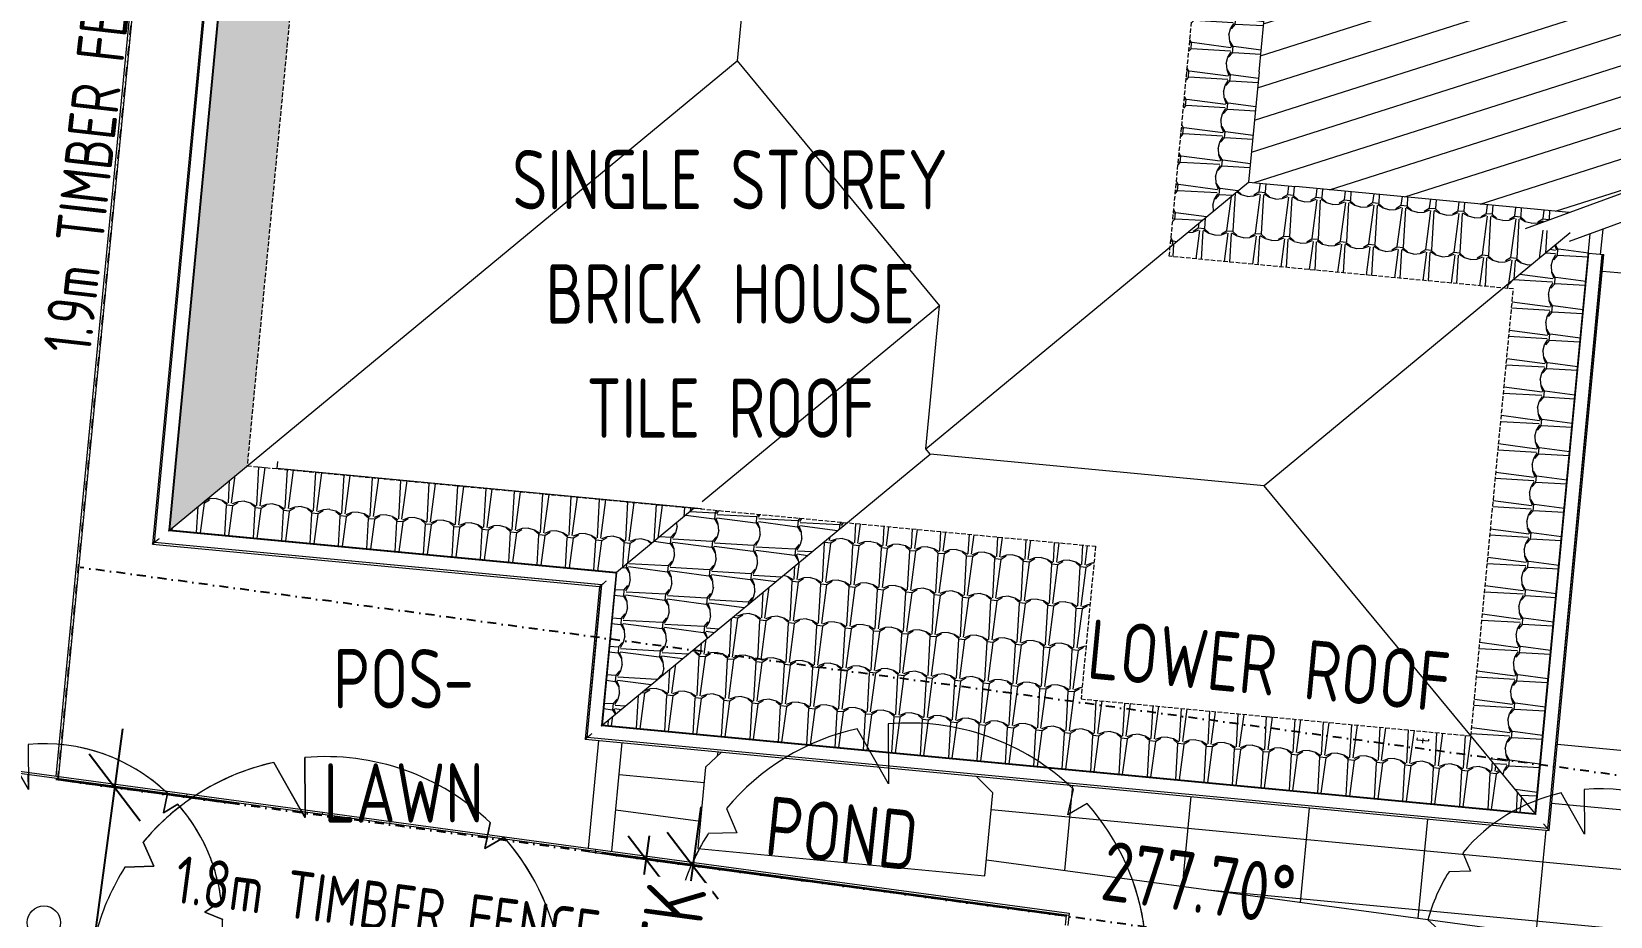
# Model space of a CAD drawing. Header units: millimetres. Extents: x -39027 to 364494, y -35256 to 94895.
# Drawn here: x -14837 to -1548, y -9012 to -1562 of the extents above; entities that cross this region are included whole.
import ezdxf

# ---------------------------------------------------------------- set-up
doc = ezdxf.new("R2010")
doc.units = ezdxf.units.MM
doc.header["$LTSCALE"] = 25
doc.header["$PDMODE"] = 3
doc.linetypes.add('BG_Dash 1_5mm', pattern=[2.1, 1.5, -0.6])
doc.linetypes.add('BG_Dash Dot 3mm', pattern=[7, 3, -2, 0, -2])
for name, color, linetype, lineweight in [('A-ANNO-DIMS', 211, 'Continuous', 5), ('A-DETL-HDLN', 90, 'BG_Dash 1_5mm', 9), ('A-FLOR', 1, 'Continuous', 5), ('A-FLOR-PATT', 8, 'Continuous', 5), ('A-ROOF', 132, 'Continuous', 5), ('A-ROOF-OTLN', 132, 'Continuous', 5), ('A-ROOF-PATT', 251, 'Continuous', 5), ('A-WALL', 2, 'Continuous', 5), ('C-PROP-LINE', 91, 'BG_Dash Dot 3mm', 25), ('C-PROP-LINE-IDEN', 91, 'Continuous', 5), ('C-TOPO', 251, 'Continuous', 9), ('G-ANNO-TEXT', 231, 'Continuous', 5), ('L-PLNT', 71, 'Continuous', 5), ('P-SANR-FIXT', 6, 'Continuous', 5)]:
    doc.layers.add(name, color=color, linetype=linetype, lineweight=lineweight)
doc.styles.add('ISOCPEUR', font='isocpeur.ttf', dxfattribs={"width": 0.75, "height": 500})
doc.styles.add('ISOCPEUR_3', font='isocpeur.ttf', dxfattribs={"width": 0.75, "height": 400})
doc.dimstyles.new('BG_STANDARD_100_Rounding_Op', dxfattribs={"dimscale": 304.8, "dimtxt": 500, "dimasz": 1.148294, "dimexe": 0.984252, "dimexo": 0.0625, "dimgap": 0.131234, "dimtad": 1, "dimdec": 0, "dimrnd": 100, "dimzin": 0, "dimdsep": 46, "dimtxsty": 'ISOCPEUR', "dimblk1": 'OBLIQUE', "dimblk2": 'OBLIQUE', "dimsah": 1, "dimcen": 0.09, "dimdle": 0.656168, "dimazin": 0, "dimtfac": 1, "dimtdec": 4, "dimtix": 1, "dimtmove": 0, "dimatfit": 3, "dimfxl": 3.28084, "dimfxlon": 1, "dimtvp": 1, "dimtfill": 1, "dimtolj": 1, "dimtzin": 0, "dimarcsym": 2})
doc.dimstyles.new('BG_STANDARD_5_Rounding_Trans', dxfattribs={"dimscale": 304.8, "dimtxt": 500, "dimasz": 1.64042, "dimexe": 1.64042, "dimexo": 0.0625, "dimgap": 0.131234, "dimtad": 1, "dimdec": 0, "dimrnd": 5, "dimzin": 0, "dimdsep": 46, "dimtxsty": 'ISOCPEUR', "dimblk1": 'OBLIQUE', "dimblk2": 'OBLIQUE', "dimsah": 1, "dimcen": 0.09, "dimdle": 1.64042, "dimazin": 0, "dimtfac": 1, "dimtdec": 4, "dimtix": 1, "dimtmove": 0, "dimatfit": 3, "dimfxl": 3.28084, "dimfxlon": 1, "dimtvp": 1, "dimtolj": 1, "dimtzin": 0, "dimarcsym": 2})

# ---------------------------------------------------------------- blocks, each defined once
blk = doc.blocks.new('PLUMB_DP_Square - 100x75-1517378-PROPOSED SITE PLAN')
at = {"layer": 'P-SANR-FIXT'}
for p, q in [((-50, 865), (-50, 850)), ((-50, 850), (50, 850)), ((0, 865), (0, 825)), ((50, 850), (50, 865))]:
    blk.add_line(p, q, dxfattribs=at)
blk = doc.blocks.new('PLANTING_Coloured tree scaleable - 5 Meters-2580587-PROPOSED SITE PLAN')
at = {"layer": 'L-PLNT', "lineweight": 9}
for p, q in [((-313, 1464), (-619, 1902)), ((-360, 1531), (-619, 1902)), ((-619, 1902), (-360, 1531)), ((-363, 1967), (-313, 1464)), ((-363, 1967), (-320, 1529)), ((-320, 1529), (-363, 1967)), ((-313, 1464), (-345, 1510)), ((-345, 1510), (-313, 1464)), ((-318, 1509), (-313, 1464)), ((-313, 1464), (-318, 1509)), ((1216, 1348), (1243, 1566)), ((1231, 1467), (1243, 1566)), ((1243, 1566), (1231, 1467)), ((1369, 1458), (1216, 1348)), ((1216, 1348), (1229, 1448)), ((1229, 1448), (1216, 1348)), ((1349, 1443), (1216, 1348)), ((1216, 1348), (1349, 1443)), ((-1651, 1129), (-1543, 935)), ((-1651, 1129), (-1543, 935)), ((-1543, 935), (-1651, 1129)), ((-1543, 935), (-1784, 904)), ((-1543, 935), (-1784, 904)), ((-1784, 904), (-1543, 935)), ((1781, 283), (1954, 427)), ((1781, 283), (1954, 427)), ((1954, 427), (1781, 283)), ((-1970, 347), (-1732, 171)), ((-1970, 347), (-1732, 171)), ((-1732, 171), (-1970, 347)), ((1990, 218), (1781, 283)), ((1990, 218), (1781, 283)), ((1781, 283), (1990, 218)), ((-1732, 171), (-1998, 86)), ((-1732, 171), (-1998, 86)), ((-1786, 154), (-1732, 171)), ((640, -1430), (1029, -1702)), ((757, -1787), (640, -1430)), ((-867, -1788), (-640, -1495)), ((-640, -1495), (-618, -1888))]:
    blk.add_line(p, q, dxfattribs=at)
blk.add_circle((0, -4), 186, dxfattribs=at)
for centre, radius, start, end in [((0, 0), 2000, 51.5512, 100.4622), ((0, 0), 2000, 51.5512, 100.4622), ((0, 0), 2000, 51.5512, 100.4622), ((0, 0), 2000, 108.0083, 145.6274), ((0, 0), 2000, 108.0083, 128.4497), ((0, 0), 2000, 108.0083, 128.4497), ((0, 0), 2000, 129.3224, 145.6274), ((0, 0), 2000, 129.3224, 145.6274), ((0, 0), 2000, 12.3276, 46.7819), ((0, 0), 2000, 12.3276, 46.1284), ((0, 0), 2000, 12.3276, 46.1284), ((0, 0), 2000, 153.1369, 170.0213), ((0, 0), 2000, 153.1369, 170.0213), ((0, 0), 2000, 153.1369, 170.0213), ((0, 14), 2000, 300.9465, 5.8599), ((0, 14), 2000, 351.8658, 5.8599), ((0, 14), 2000, 354.685, 5.8599), ((0, 14), 2000, 177.9304, 244.2846), ((0, 14), 2000, 177.9304, 178.2898), ((-94, 378), 2326, 256.9579, 291.4464)]:
    blk.add_arc(centre, radius, start, end, dxfattribs=at)
blk = doc.blocks.new('PLANTING_Coloured tree scaleable - 3_8 Meters-V189-PROPOSED SITE PLAN')
at = {"layer": 'L-PLNT', "lineweight": 9}
for p, q in [((-273, 1478), (-236, 1101)), ((-236, 1101), (-465, 1430)), ((-236, 1101), (-322, 1224)), ((-313, 1212), (-236, 1101)), ((-248, 1223), (-236, 1101)), ((-236, 1101), (-248, 1223)), ((914, 1013), (935, 1177)), ((914, 1013), (934, 1176)), ((934, 1176), (914, 1013)), ((1029, 1096), (914, 1013)), ((1029, 1096), (914, 1013)), ((914, 1013), (1029, 1096)), ((-1241, 849), (-1160, 703)), ((-1160, 703), (-1341, 679)), ((1339, 212), (1468, 321)), ((1339, 212), (1468, 321)), ((1468, 321), (1339, 212)), ((-1481, 260), (-1302, 128)), ((1496, 164), (1339, 212)), ((1496, 164), (1339, 212)), ((1339, 212), (1496, 164)), ((-1302, 128), (-1502, 65)), ((-652, -1344), (-481, -1124)), ((-481, -1124), (-465, -1419)), ((481, -1075), (773, -1279)), ((569, -1343), (481, -1075))]:
    blk.add_line(p, q, dxfattribs=at)
blk.add_circle((0, -3), 140, dxfattribs=at)
for centre, radius, start, end in [((0, 0), 1503, 51.5512, 100.4622), ((0, 0), 1503, 52.8549, 89.7289), ((0, 0), 1503, 52.8549, 89.7289), ((0, 0), 1503, 108.0083, 145.6274), ((0, 0), 1503, 12.3276, 46.7819), ((0, 0), 1503, 45.7889, 46.7819), ((0, 0), 1503, 45.7889, 46.7819), ((0, 0), 1503, 29.5642, 45.7889), ((0, 0), 1503, 29.5642, 45.7889), ((0, 0), 1503, 153.1369, 170.0213), ((0, 0), 1503, 12.3276, 29.5548), ((0, 0), 1503, 25.248, 29.5548), ((0, 0), 1503, 20.9412, 25.248), ((0, 0), 1503, 12.3276, 20.9412), ((0, 10), 1503, 300.9465, 5.8599), ((0, 10), 1503, 351.8663, 5.8599), ((0, 10), 1503, 354.6855, 5.8599), ((0, 10), 1503, 177.9304, 244.2846), ((-70, 284), 1748, 256.9579, 291.4464)]:
    blk.add_arc(centre, radius, start, end, dxfattribs=at)
blk = doc.blocks.new('PLANTING_Coloured tree scaleable - 5 Meters-V190-PROPOSED SITE PLAN')
at = {"layer": 'L-PLNT', "lineweight": 9}
for p, q in [((-313, 1464), (-619, 1902)), ((-363, 1967), (-313, 1464)), ((1216, 1348), (1243, 1566)), ((1369, 1458), (1216, 1348)), ((-1651, 1129), (-1543, 935)), ((-1543, 935), (-1784, 904)), ((1781, 283), (1954, 427)), ((1939, 414), (1954, 427)), ((1954, 427), (1939, 414)), ((-1970, 347), (-1732, 171)), ((-1970, 347), (-1732, 171)), ((-1732, 171), (-1970, 347)), ((1781, 283), (1916, 395)), ((1990, 218), (1781, 283)), ((1990, 218), (1781, 283)), ((1916, 395), (1818, 314)), ((-1732, 171), (-1998, 86)), ((-1732, 171), (-1998, 86)), ((-1998, 86), (-1732, 171)), ((640, -1430), (1029, -1702)), ((757, -1787), (640, -1430)), ((-867, -1788), (-640, -1495)), ((-640, -1495), (-618, -1888))]:
    blk.add_line(p, q, dxfattribs=at)
blk.add_circle((0, -4), 186, dxfattribs=at)
for centre, radius, start, end in [((0, 0), 2000, 51.5512, 100.4622), ((0, 0), 2000, 108.0083, 145.6274), ((0, 0), 2000, 12.3276, 46.7819), ((0, 0), 2000, 153.1369, 170.0213), ((0, 0), 2000, 12.3276, 25.3365), ((0, 0), 2000, 12.3276, 25.3365), ((0, 0), 2000, 157.358, 160.9467), ((0, 0), 2000, 157.358, 160.9467), ((0, 0), 2000, 161.5791, 170.0213), ((0, 0), 2000, 161.5791, 170.0213), ((0, 14), 2000, 300.9465, 5.8599), ((0, 14), 2000, 5.1371, 5.8599), ((0, 14), 2000, 177.9304, 236.7144), ((0, 14), 2000, 177.9304, 193.7356), ((0, 14), 2000, 177.9304, 189.7147), ((0, 14), 2000, 236.7144, 244.2846), ((-94, 378), 2326, 268.6408, 291.4464), ((-94, 378), 2326, 256.9579, 257.1256), ((-94, 378), 2326, 257.4217, 268.6408)]:
    blk.add_arc(centre, radius, start, end, dxfattribs=at)
blk = doc.blocks.new('PLANTING_Coloured tree scaleable - 3_8 Meters-V196-PROPOSED SITE PLAN')
at = {"layer": 'L-PLNT', "lineweight": 9}
for p, q in [((-273, 1478), (-236, 1101)), ((-236, 1101), (-465, 1430)), ((914, 1013), (935, 1177)), ((1029, 1096), (914, 1013)), ((-1241, 849), (-1160, 703)), ((-1160, 703), (-1341, 679)), ((1339, 212), (1468, 321)), ((-1481, 260), (-1302, 128)), ((-1481, 260), (-1302, 128)), ((-1302, 128), (-1481, 260)), ((1496, 164), (1339, 212)), ((-1302, 128), (-1502, 65)), ((-1302, 128), (-1502, 65)), ((-1502, 65), (-1302, 128)), ((-652, -1344), (-481, -1124)), ((-481, -1124), (-465, -1419)), ((481, -1075), (773, -1279)), ((569, -1343), (481, -1075))]:
    blk.add_line(p, q, dxfattribs=at)
blk.add_circle((0, -3), 140, dxfattribs=at)
for centre, radius, start, end in [((0, 0), 1503, 51.5512, 100.4622), ((0, 0), 1503, 108.0083, 145.6274), ((0, 0), 1503, 12.3276, 46.7819), ((0, 0), 1503, 153.1369, 170.0213), ((0, 10), 1503, 300.9465, 5.8599), ((0, 10), 1503, 177.9304, 244.2846), ((0, 10), 1503, 177.9304, 187.0459), ((0, 10), 1503, 177.9304, 187.0459), ((0, 10), 1503, 187.8234, 202.7767), ((0, 10), 1503, 187.8234, 198.4407), ((-70, 284), 1748, 256.9579, 291.4464)]:
    blk.add_arc(centre, radius, start, end, dxfattribs=at)
blk = doc.blocks.new('Family - ___-1009153-PROPOSED SITE PLAN')
at = {"layer": 'C-PROP-LINE'}
for p, q in [((-16312, -3053), (-7783, 16835)), ((-682, -10468), (-16312, -3053))]:
    blk.add_line(p, q, dxfattribs=at)
blk = doc.blocks.new('Family - ___-2269460-PROPOSED SITE PLAN')
at = {"layer": 'C-PROP-LINE'}
blk.add_line((100, -8848), (-15592, -1404), dxfattribs=at)
blk = doc.blocks.new('_Oblique')
at = {"color": 0, "linetype": 'ByBlock', "lineweight": -2}
blk.add_line((-0.5, -0.5), (0.5, 0.5), dxfattribs=at)
blk = doc.blocks.new('DIMBLOCK2-PROPOSED SITE PLAN')
at = {"layer": 'A-ANNO-DIMS', "color": 0, "lineweight": -2, "transparency": 16777216}
for p, q in [((-9205, -8090), (-9668, -11515)), ((-8300, -8717), (-9767, -8518)), ((-8629, -11151), (-10097, -10952))]:
    blk.add_line(p, q, dxfattribs=at)
at = {"layer": 'Defpoints', "color": 0, "transparency": 16777216}
for p in [(-8281, -8719), (-9601, -11019), (-8610, -11153)]:
    blk.add_point(p, dxfattribs=at)
at = {"layer": 'A-ANNO-DIMS', "color": 0, "lineweight": -2, "transparency": 16777216, "xscale": 500.0000000000001, "yscale": 500.0000000000001, "zscale": 500.0000000000001}
for p, rotation in [((-9272, -8585), 82.29999999999905), ((-9601, -11019), 262.299999999999)]:
    blk.add_blockref('_Oblique', p, dxfattribs=dict(at, rotation=rotation))
at = {"layer": 'A-ANNO-DIMS', "color": 0, "transparency": 16777216, "insert": (-9724, -9763), "char_height": 500, "attachment_point": 5, "rotation": 82.3, "style": 'ISOCPEUR'}
blk.add_mtext('\\A1;2455', dxfattribs=at)
blk = doc.blocks.new('DIMBLOCK3-PROPOSED SITE PLAN')
at = {"layer": 'A-ANNO-DIMS', "color": 0, "lineweight": -2, "transparency": 16777216}
for p, q in [((-14071, -7432), (-14851, -13204)), ((-13166, -8059), (-14633, -7860)), ((-13812, -12840), (-15280, -12642))]:
    blk.add_line(p, q, dxfattribs=at)
at = {"layer": 'Defpoints', "color": 0, "transparency": 16777216}
for p in [(-13147, -8061), (-14784, -12709), (-13793, -12843)]:
    blk.add_point(p, dxfattribs=at)
at = {"layer": 'A-ANNO-DIMS', "color": 0, "lineweight": -2, "transparency": 16777216, "xscale": 500.0000000000001, "yscale": 500.0000000000001, "zscale": 500.0000000000001}
for p, rotation in [((-14138, -7927), 82.29999999999912), ((-14784, -12709), 262.2999999999991)]:
    blk.add_blockref('_Oblique', p, dxfattribs=dict(at, rotation=rotation))
at = {"layer": 'A-ANNO-DIMS', "color": 0, "transparency": 16777216, "insert": (-14748, -10279), "char_height": 500, "attachment_point": 5, "rotation": 82.3, "style": 'ISOCPEUR'}
blk.add_mtext('\\A1;4825', dxfattribs=at)
blk = doc.blocks.new('DIMBLOCK5-PROPOSED SITE PLAN')
at = {"layer": 'A-ANNO-DIMS', "color": 0, "lineweight": -2, "transparency": 16777216}
for p, q in [((-9638, -8334), (-10021, -11165)), ((-8693, -8664), (-9962, -8492)), ((-9022, -11098), (-10291, -10926))]:
    blk.add_line(p, q, dxfattribs=at)
at = {"layer": 'Defpoints', "color": 0, "transparency": 16777216}
for p in [(-8674, -8666), (-9003, -11100)]:
    blk.add_point(p, dxfattribs=at)
at = {"layer": 'A-ANNO-DIMS', "color": 0, "lineweight": -2, "transparency": 16777216, "xscale": 350, "yscale": 350, "zscale": 350}
for p, rotation in [((-9665, -8532), 82.29999999999912), ((-9994, -10966), 262.2999999999991)]:
    blk.add_blockref('_Oblique', p, dxfattribs=dict(at, rotation=rotation))
at = {"layer": 'A-ANNO-DIMS', "color": 0, "transparency": 16777216, "insert": (-10117, -9710), "char_height": 500, "attachment_point": 5, "rotation": 82.3, "style": 'ISOCPEUR', "bg_fill": 3, "box_fill_scale": 1.1, "bg_fill_color": 256, "bg_fill_true_color": 13158600, "bg_fill_transparency": 0}
blk.add_mtext('\\A1;2500', dxfattribs=at)
at = {"layer": 'A-ANNO-DIMS', "color": 0, "transparency": 16777216, "insert": (-9542, -9788), "char_height": 500, "attachment_point": 5, "rotation": 82.3, "style": 'ISOCPEUR', "bg_fill": 3, "box_fill_scale": 1.1, "bg_fill_color": 256, "bg_fill_true_color": 13158600, "bg_fill_transparency": 0}
blk.add_mtext('\\A1;SETBACK', dxfattribs=at)
at = {"layer": 'Defpoints', "color": 0, "transparency": 16777216}
blk.add_point((-9994, -10966), dxfattribs=at)

msp = doc.modelspace()

# ---------------------------------------------------------------- hatches: boundary and pattern name
at = {"layer": 'A-FLOR-PATT', "lineweight": 9}
h = msp.add_hatch(dxfattribs=at)
h.set_pattern_fill('FP_21', color=256, style=0, pattern_type=2)
h.set_pattern_definition([(354.579, (-3871.3, -5876.1), (47.237, 497.764), []), (84.579, (-3871.3, -5876.1), (-995.53, 94.47), [])])
h.paths.add_polyline_path([(-1133.3, -9302.3), (-420, -7748.9), (-355.1, -7707.6), (-1963.3, -7232.8), (-2065.4, -8288.8), (-6886.4, -7831.2), (-6746.9, -7970.9), (-6800.5, -8536), (-1474.4, -9256.1)], flags=0)
h.paths.add_polyline_path([(-9208.2, -8210.5), (-9164.9, -7754.2), (-9029.8, -7627.8), (-9866.1, -7548.4), (-9919.6, -8114.3), (-9230, -8207.6)], flags=0)
h.paths.add_polyline_path([(-2180.8, -8147), (-2181.7, -8145.9), (-2181.7, -8146.9)], flags=0)
h.paths.add_polyline_path([(-8902.7, -7509), (-8901.8, -7508.1), (-8905.3, -7508.8)], flags=0)
h.paths.add_polyline_path([(-1769.7, -3804.8), (-1768.7, -3804.3), (-1730.7, -3428), (-1603.5, -3441.8), (-1630.2, -3736.4), (-1246, -3548.3), (-1509.8, -3188.4), (-1718.5, -3264.9), (-1749.7, -3593.5)], flags=0)
at = {"layer": 'A-ROOF-PATT', "lineweight": 9}
h = msp.add_hatch(dxfattribs=at)
h.set_pattern_fill('FP_26', color=256, style=0, pattern_type=2)
h.set_pattern_definition([(264.579, (-25812.6, -1374.4), (349.504, -33.167), [51.72, -188.28]), (352.404, (-25775.362, -1176.729), (349.503728, -33.166963), [328.687, -5995.205]), (356.754, (-25795.425, -1388.134), (349.503706, -33.167191), [328.687, -5995.204]), (300.761, (-25817.5, -1425.9), (326.8306, -272.0931), [50.24, -544.448]), (48.397, (-25812.62, -1374.41), (372.1776, 205.7589), [50.24, -544.448]), (93.81, (-25759.545, -1284.885), (22.67696, 238.92589), [53.518, -2134.827]), (255.347, (-25759.545, -1284.885), (-22.67428, -238.92615), [53.518, -2134.827]), (110.573, (-25763.1, -1231.48), (22.6733, 238.92586), [52.773, -748.259]), (238.585, (-25773.08, -1336.66), (-22.6737, -238.9258), [52.773, -748.259])])
h.paths.add_polyline_path([(-13676.5, -5758.4), (-13022.5, -5217.8), (-11727.3, 8429.6), (-12267.9, 9083.6), (-13663.1, -5617.1)], flags=0)
h = msp.add_hatch(dxfattribs=at)
h.set_pattern_fill('FP_20', color=256, style=0, pattern_type=2)
h.set_pattern_definition([(197.679, (-3812.27, -2861.4), (75.921, -238.193), [])])
h.paths.add_polyline_path([(-1895.2, -3084.7), (-18.7, -2397), (-1706.4, 2897.9), (-4123.2, 2127.5), (-4593.5, -2828.6), (-2169.8, -3058.6)], flags=0)
h = msp.add_hatch(dxfattribs=at)
h.set_pattern_fill('FP_24', color=256, style=0, pattern_type=2)
h.set_pattern_definition([(84.579, (15079.5, -4825.03), (-349.504, 33.167), [51.72, -188.28]), (172.404, (15042.25, -5022.708), (-349.5037275, 33.166963), [328.687, -5995.205]), (176.754, (15062.313, -4811.303), (-349.503706, 33.167191), [328.687, -5995.204]), (120.761, (15084.4, -4773.54), (-326.8306, 272.0931), [50.24, -544.448]), (228.397, (15079.5, -4825.03), (-372.1776, -205.7589), [50.24, -544.448]), (273.81, (15026.433, -4914.553), (-22.67696, -238.92589), [53.518, -2134.827]), (75.347, (15026.433, -4914.553), (22.67428, 238.92615), [53.518, -2134.827]), (290.573, (15029.99, -4967.95), (-22.6733, -238.92586), [52.773, -748.259]), (58.585, (15039.97, -4862.78), (22.6737, 238.9258), [52.773, -748.259])])
h.paths.add_polyline_path([(-5253.6, -3374.2), (-4593.5, -2828.6), (-4123.2, 2127.5), (-4298.2, 2071.7), (-4274.6, 2320.7), (-4099.5, 2376.5), (-4071.4, 2672.9), (-4731.4, 2127.3), (-5225.8, -3081.5)], flags=0)
h.paths.add_polyline_path([(-5089.3, 791), (-4982.1, 1920), (-6218.3, 898.1), (-5261.1, 807.3)], flags=0)
h = msp.add_hatch(dxfattribs=at)
h.set_pattern_fill('FP_29', color=256, style=0, pattern_type=2)
h.set_pattern_definition([(174.579, (-3075.6, 16698.4), (-33.167, -349.504), [51.72, -188.28]), (262.404, (-2877.935, 16661.128), (-33.166963, -349.5037275), [328.687, -5995.205]), (266.754, (-3089.341, 16681.191), (-33.167191, -349.503706), [328.687, -5995.204]), (210.761, (-3127.1, 16703.27), (-272.0931, -326.8306), [50.24, -544.448]), (318.397, (-3075.61, 16698.38), (205.7589, -372.1776), [50.24, -544.448]), (3.81, (-2986.09, 16645.31), (238.92589, -22.67696), [53.518, -2134.827]), (165.347, (-2986.09, 16645.31), (-238.92615, 22.67428), [53.518, -2134.827]), (20.573, (-2932.69, 16648.87), (238.92586, -22.6733), [52.773, -748.259]), (148.585, (-3037.87, 16658.85), (-238.9258, 22.6737), [52.773, -748.259])])
h.paths.add_polyline_path([(-2450.5, -3720.7), (-1887.3, -3255.2), (-2263.2, -3219.5), (-1895.2, -3084.7), (-4593.5, -2828.6), (-5253.6, -3374.2), (-5261.1, -3454), (-2722.4, -3694.9)], flags=0)
h = msp.add_hatch(dxfattribs=at)
h.set_pattern_fill('FP_28', color=256, style=0, pattern_type=2)
h.set_pattern_definition([(84.579, (15502.8, -4865.2), (-349.504, 33.167), [51.72, -188.28]), (172.404, (15465.537, -5062.88), (-349.503728, 33.166963), [328.687, -5995.205]), (176.754, (15485.6, -4851.475), (-349.503706, 33.167191), [328.687, -5995.204]), (120.761, (15507.68, -4813.71), (-326.8306, 272.0931), [50.24, -544.448]), (228.397, (15502.8, -4865.2), (-372.1776, -205.7589), [50.24, -544.448]), (273.81, (15449.72, -4954.725), (-22.67696, -238.92589), [53.518, -2134.827]), (75.347, (15449.72, -4954.725), (22.67428, 238.92615), [53.518, -2134.827]), (290.573, (15453.28, -5008.12), (-22.6733, -238.92586), [52.773, -748.259]), (58.585, (15463.26, -4902.95), (22.6737, 238.9258), [52.773, -748.259])])
h.paths.add_polyline_path([(-2181.7, -8145.9), (-1718.5, -3264.9), (-1894.4, -3329.3), (-1887.3, -3255.2), (-2450.5, -3720.7), (-2365.2, -3728.8), (-2722.4, -7491.9), (-2360.5, -7929.7)], flags=0)
h = msp.add_hatch(dxfattribs=at)
h.set_pattern_fill('FP_27', color=256, style=0, pattern_type=2)
h.set_pattern_definition([(354.579, (-6457.2, -23466.14), (33.167, 349.504), [51.72, -188.28]), (82.404, (-6654.863, -23428.886), (33.166963, 349.5037275), [328.687, -5995.205]), (86.754, (-6443.458, -23448.949), (33.167191, 349.503706), [328.687, -5995.204]), (30.761, (-6405.7, -23471.03), (272.0931, 326.8306), [50.24, -544.448]), (138.397, (-6457.18, -23466.14), (-205.7589, 372.1776), [50.24, -544.448]), (183.81, (-6546.708, -23413.07), (-238.92589, 22.67696), [53.518, -2134.827]), (345.347, (-6546.708, -23413.07), (238.92615, -22.67428), [53.518, -2134.827]), (200.573, (-6600.11, -23416.62), (-238.92586, 22.6733), [52.773, -748.259]), (328.585, (-6494.93, -23426.61), (238.9258, -22.6737), [52.773, -748.259])])
h.paths.add_polyline_path([(-9913, -6115.6), (-9259, -5575), (-13022.5, -5217.8), (-13676.5, -5758.4), (-10034.9, -6104)], flags=0)
h = msp.add_hatch(dxfattribs=at)
h.set_pattern_fill('FP_22', color=256, style=0, pattern_type=2)
h.set_pattern_definition([(264.579, (-25261.46, -1426.7), (349.504, -33.167), [51.72, -188.28]), (352.404, (-25224.207, -1229.036), (349.503728, -33.166963), [328.687, -5995.205]), (356.754, (-25244.271, -1440.441), (349.503706, -33.167191), [328.687, -5995.204]), (300.761, (-25266.35, -1478.2), (326.8306, -272.0931), [50.24, -544.448]), (48.397, (-25261.46, -1426.71), (372.1776, 205.7589), [50.24, -544.448]), (93.81, (-25208.39, -1337.19), (22.67696, 238.92589), [53.518, -2134.827]), (255.347, (-25208.39, -1337.19), (-22.67428, -238.92615), [53.518, -2134.827]), (110.573, (-25211.95, -1283.79), (22.6733, 238.92586), [52.773, -748.259]), (238.585, (-25221.93, -1388.97), (-22.6737, -238.9258), [52.773, -748.259])])
h.paths.add_polyline_path([(-10034.9, -7400.6), (-7974, -5696.9), (-9259, -5575), (-9913, -6115.6), (-10030.3, -7351.5)], flags=0)
h = msp.add_hatch(dxfattribs=at)
h.set_pattern_fill('FP_23', color=256, style=0, pattern_type=2)
h.set_pattern_definition([(354.579, (-6475.04, -23654.33), (33.167, 349.504), [51.72, -188.28]), (82.404, (-6672.722, -23617.069), (33.166963, 349.503728), [328.687, -5995.205]), (86.754, (-6461.317, -23637.133), (33.167191, 349.503706), [328.687, -5995.204]), (30.761, (-6423.55, -23659.21), (272.0931, 326.8306), [50.24, -544.448]), (138.397, (-6475.04, -23654.33), (-205.7589, 372.1776), [50.24, -544.448]), (183.81, (-6564.567, -23601.252), (-238.92589, 22.67696), [53.518, -2134.827]), (345.347, (-6564.567, -23601.252), (238.92615, -22.67428), [53.518, -2134.827]), (200.573, (-6617.97, -23604.81), (-238.92586, 22.6733), [52.773, -748.259]), (328.585, (-6512.79, -23614.79), (238.9258, -22.6737), [52.773, -748.259])])
h.paths.add_polyline_path([(-2181.7, -8145.9), (-2722.4, -7491.9), (-6004.1, -7180.4), (-5882.1, -5895.4), (-7974, -5696.9), (-10034.9, -7400.6), (-2517.5, -8114)], flags=0)

# ---------------------------------------------------------------- linework, layer by layer
at = {"layer": 'A-DETL-HDLN'}
for p, q in [((-11727.3, 8429.3), (-13022.5, -5217.8)), ((-5261.1, -3454), (-4726.8, 2176.5)), ((-2365.2, -3728.8), (-5261.1, -3454)), ((-2722.4, -7491.9), (-2365.2, -3728.8)), ((-13022.5, -5217.8), (-5882.1, -5895.4)), ((-5882.1, -5895.4), (-6004.1, -7180.4)), ((-6004.1, -7180.4), (-2722.4, -7491.9))]:
    msp.add_line(p, q, dxfattribs=at)
at = {"layer": 'A-FLOR', "lineweight": 9}
for p, q in [((-10065.2, -7529.4), (-10151.3, -8436.2)), ((-9952.9, -8463), (-9866.1, -7548.3)), ((-9029.6, -7627.7), (-9164.9, -7754.2)), ((-9164.9, -7754.2), (-9230, -8439.6)), ((-6746.9, -7970.9), (-6887.4, -7830.3)), ((-6813.1, -8669), (-6746.9, -7970.9)), ((-9919.8, -8114.3), (-9208.2, -8210.5)), ((-10153.1, -8456.1), (-10154.1, -8465.9)), ((-10154.1, -8465.9), (-9955.7, -8492.7)), ((-9955.7, -8492.7), (-9954.8, -8482.9)), ((-9230, -8439.6), (-6813.1, -8669)), ((-6800.5, -8536), (-1133.3, -9302.3))]:
    msp.add_line(p, q, dxfattribs=at)
at = {"layer": 'A-ROOF'}
for p, q in [((-12267.9, 9083.6), (-13676.5, -5758.4)), ((-4505.5, -1901), (-4123.2, 2127.5)), ((-8848.6, -1276.2), (-8899.2, -1809.3)), ((-13676.5, -5758.4), (-8899.2, -1809.3)), ((-8899.2, -1809.3), (-7196.1, -3869.7)), ((-4505.5, -1901), (-4593.5, -2828.6)), ((-7310.4, -5074.5), (-4593.5, -2828.6)), ((-4593.5, -2828.6), (-4197.8, -2866.2)), ((-1895.2, -3084.7), (-4197.8, -2866.2)), ((-1887.3, -3255.2), (-4463.9, -5385.1)), ((-2181.7, -8145.9), (-1718.5, -3264.9)), ((-7196.1, -3869.7), (-9193.2, -5520.6)), ((-7310.4, -5074.5), (-7196.1, -3869.7)), ((-10034.9, -7400.6), (-7274.1, -5118.4)), ((-7274.1, -5118.4), (-7310.4, -5074.5)), ((-4463.9, -5385.1), (-7274.1, -5118.4)), ((-2181.7, -8145.9), (-4463.9, -5385.1)), ((-9259, -5575), (-9913, -6115.6)), ((-13676.5, -5758.4), (-9913, -6115.6)), ((-9913, -6115.6), (-10034.9, -7400.6)), ((-10034.9, -7400.6), (-2181.7, -8145.9))]:
    msp.add_line(p, q, dxfattribs=at)
at = {"layer": 'A-ROOF-OTLN'}
for p, q in [((-12386.2, 9226.6), (-13819.5, -5876.7)), ((-13802.9, -5862.9), (-12372.4, 9209.9)), ((-13801.9, -5862.1), (-12371.6, 9209)), ((-12271.6, 9088), (-13680.9, -5762.1)), ((-13678.7, -5760.2), (-12269.7, 9085.7)), ((-13677.6, -5759.3), (-12268.8, 9084.7)), ((-1733, -3427.8), (-2180.8, -8147)), ((-1732, -3427.9), (-2179.9, -8148.1)), ((-2178, -8150.3), (-1729.9, -3428.1)), ((-1619.4, -3438.6), (-2078, -8271.3)), ((-1618.5, -3438.7), (-2077.3, -8272.3)), ((-2063.5, -8288.9), (-1603.3, -3440.1)), ((-1733, -3427.8), (-1603.3, -3440.1)), ((-13680.9, -5762.1), (-9917.4, -6119.3)), ((-9915.1, -6117.4), (-13678.7, -5760.2)), ((-9914.1, -6116.5), (-13677.6, -5759.3)), ((-13819.5, -5876.7), (-10056, -6233.8)), ((-10039.4, -6220.1), (-13802.9, -5862.9)), ((-10038.4, -6219.3), (-13801.9, -5862.1)), ((-10056, -6233.8), (-10178, -7518.8)), ((-10161.3, -7505.1), (-10039.4, -6220.1)), ((-10160.4, -7504.3), (-10038.4, -6219.3)), ((-9917.4, -6119.3), (-10039.4, -7404.3)), ((-10037.1, -7402.4), (-9915.1, -6117.4)), ((-10036, -7401.5), (-9914.1, -6116.5)), ((-10039.4, -7404.3), (-2178, -8150.3)), ((-2179.9, -8148.1), (-10037.1, -7402.4)), ((-2180.8, -8147), (-10036, -7401.5)), ((-10178, -7518.8), (-2063.5, -8288.9)), ((-2077.3, -8272.3), (-10161.3, -7505.1)), ((-2078, -8271.3), (-10160.4, -7504.3))]:
    msp.add_line(p, q, dxfattribs=at)
for points, knots in [([(-13801.9, -5862.1), (-13801.9, -5862.1), (-13801.2, -5861.6), (-13799, -5859.7), (-13796.6, -5857.7), (-13794.2, -5855.7), (-13792, -5853.9), (-13789.5, -5851.9), (-13786.2, -5849.1), (-13782.6, -5846.1), (-13779.5, -5843.6), (-13776.3, -5840.9), (-13770.4, -5836.1), (-13765.1, -5831.8), (-13761.6, -5828.8)], [0, 0, 0, 0, 0.1666667, 0.25, 0.3333333, 0.4166667, 0.4583333, 0.5, 0.5833333, 0.6666667, 0.7083333, 0.75, 0.8333333, 1, 1, 1, 1]), ([(-13685.2, -5765.6), (-13684.6, -5765.2), (-13683.8, -5764.5), (-13682.7, -5763.6), (-13682.1, -5763), (-13681.6, -5762.6), (-13681.1, -5762.2), (-13680.8, -5762), (-13680.6, -5761.8)], [0, 0, 0, 0, 0.16666667, 0.25, 0.33333333, 0.375, 0.41666667, 0.5, 0.5, 0.5, 0.5]), ([(-13680.9, -5762.1), (-13680.9, -5762.1), (-13680.9, -5762.1), (-13680.7, -5761.9), (-13680.5, -5761.8), (-13680.3, -5761.6), (-13680.1, -5761.4), (-13679.8, -5761.1), (-13679.3, -5760.8), (-13678.9, -5760.4), (-13678.7, -5760.2)], [0.5, 0.5, 0.5, 0.5, 0.6, 0.65, 0.7, 0.75, 0.8, 0.85, 0.9, 1, 1, 1, 1]), ([(-13819.5, -5876.7), (-13819.6, -5876.7), (-13819.5, -5876.6), (-13819.1, -5876.3), (-13818.6, -5875.9), (-13818.2, -5875.5), (-13817.7, -5875.2), (-13817.3, -5874.8), (-13816.7, -5874.4), (-13816.2, -5873.9), (-13815.6, -5873.4), (-13814.8, -5872.7), (-13813.9, -5872), (-13813.2, -5871.5), (-13812.7, -5871), (-13812.2, -5870.6), (-13811.6, -5870.1), (-13811.1, -5869.7), (-13810.5, -5869.2), (-13810, -5868.8), (-13809.4, -5868.3), (-13808.9, -5867.9), (-13808.4, -5867.5), (-13807.9, -5867), (-13807.4, -5866.6), (-13806.9, -5866.2), (-13806.3, -5865.7), (-13805.7, -5865.3), (-13805.2, -5864.8), (-13804.7, -5864.4), (-13804.2, -5864), (-13803.6, -5863.5), (-13803.1, -5863.1), (-13802.9, -5862.9), (-13802.9, -5862.9)], [0.29411765, 0.29411765, 0.29411765, 0.29411765, 0.35294118, 0.38235294, 0.41176471, 0.44117647, 0.45588235, 0.47058824, 0.5, 0.51470588, 0.52941176, 0.55882353, 0.58823529, 0.60294118, 0.61764706, 0.63235294, 0.64705882, 0.66176471, 0.67647059, 0.69117647, 0.70588235, 0.72058824, 0.73529412, 0.75, 0.76470588, 0.77941176, 0.79411765, 0.82352941, 0.83823529, 0.85294118, 0.88235294, 0.91176471, 0.94117647, 1, 1, 1, 1]), ([(-13803.1, -5863.1), (-13802.9, -5863), (-13802.7, -5862.8), (-13802.3, -5862.5), (-13802, -5862.2), (-13801.9, -5862.1), (-13801.9, -5862.1)], [0.4, 0.4, 0.4, 0.4, 0.5, 0.6, 0.8, 1, 1, 1, 1]), ([(-10056, -6233.8), (-10056, -6233.9), (-10056, -6233.8), (-10055.6, -6233.5), (-10055.1, -6233.1), (-10054.7, -6232.7), (-10054.2, -6232.4), (-10053.7, -6232), (-10053.2, -6231.5), (-10052.6, -6231.1), (-10052.1, -6230.6), (-10051.3, -6229.9), (-10050.4, -6229.2), (-10049.7, -6228.6), (-10049.2, -6228.2), (-10048.6, -6227.7), (-10048.1, -6227.3), (-10047.5, -6226.8), (-10047, -6226.4), (-10046.5, -6225.9), (-10045.9, -6225.5), (-10045.4, -6225.1), (-10044.9, -6224.6), (-10044.4, -6224.2), (-10043.9, -6223.8), (-10043.4, -6223.4), (-10042.8, -6222.9), (-10042.2, -6222.4), (-10041.7, -6222), (-10041.2, -6221.6), (-10040.7, -6221.1), (-10040.1, -6220.7), (-10039.6, -6220.3), (-10039.4, -6220.1), (-10039.4, -6220.1)], [0.29411765, 0.29411765, 0.29411765, 0.29411765, 0.35294118, 0.38235294, 0.41176471, 0.44117647, 0.45588235, 0.47058824, 0.5, 0.51470588, 0.52941176, 0.55882353, 0.58823529, 0.60294118, 0.61764706, 0.63235294, 0.64705882, 0.66176471, 0.67647059, 0.69117647, 0.70588235, 0.72058824, 0.73529412, 0.75, 0.76470588, 0.77941176, 0.79411765, 0.82352941, 0.83823529, 0.85294118, 0.88235294, 0.91176471, 0.94117647, 1, 1, 1, 1]), ([(-10039.5, -6220.2), (-10039.4, -6220.1), (-10039.2, -6219.9), (-10038.8, -6219.6), (-10038.5, -6219.4), (-10038.4, -6219.3), (-10038.4, -6219.3)], [0.4, 0.4, 0.4, 0.4, 0.5, 0.6, 0.8, 1, 1, 1, 1]), ([(-10038.4, -6219.3), (-10038.4, -6219.3), (-10037.7, -6218.7), (-10035.5, -6216.9), (-10033.1, -6214.9), (-10030.7, -6212.9), (-10028.4, -6211), (-10026, -6209.1), (-10022.7, -6206.3), (-10019, -6203.3), (-10016, -6200.7), (-10012.7, -6198.1), (-10006.9, -6193.2), (-10001.7, -6188.9), (-9998.1, -6186)], [0, 0, 0, 0, 0.1666667, 0.25, 0.3333333, 0.4166667, 0.4583333, 0.5, 0.5833333, 0.6666667, 0.7083333, 0.75, 0.8333333, 1, 1, 1, 1]), ([(-9921.7, -6122.8), (-9921.1, -6122.3), (-9920.3, -6121.6), (-9919.2, -6120.7), (-9918.5, -6120.2), (-9918.1, -6119.8), (-9917.6, -6119.4), (-9917.3, -6119.2), (-9917.1, -6119)], [0, 0, 0, 0, 0.16666667, 0.25, 0.33333333, 0.375, 0.41666667, 0.5, 0.5, 0.5, 0.5]), ([(-9917.4, -6119.3), (-9917.4, -6119.3), (-9917.4, -6119.2), (-9917.2, -6119.1), (-9917, -6119), (-9916.8, -6118.8), (-9916.5, -6118.5), (-9916.2, -6118.3), (-9915.8, -6117.9), (-9915.4, -6117.6), (-9915.1, -6117.4)], [0.5, 0.5, 0.5, 0.5, 0.6, 0.65, 0.7, 0.75, 0.8, 0.85, 0.9, 1, 1, 1, 1]), ([(-10043.6, -7407.8), (-10043.1, -7407.3), (-10042.2, -7406.6), (-10041.1, -7405.7), (-10040.5, -7405.2), (-10040, -7404.8), (-10039.5, -7404.4), (-10039.2, -7404.1), (-10039, -7404)], [0, 0, 0, 0, 0.16666667, 0.25, 0.33333333, 0.375, 0.41666667, 0.5, 0.5, 0.5, 0.5]), ([(-10039.4, -7404.3), (-10039.4, -7404.3), (-10039.3, -7404.2), (-10039.2, -7404.1), (-10039, -7403.9), (-10038.8, -7403.8), (-10038.5, -7403.5), (-10038.2, -7403.3), (-10037.7, -7402.9), (-10037.4, -7402.6), (-10037.1, -7402.4)], [0.5, 0.5, 0.5, 0.5, 0.6, 0.65, 0.7, 0.75, 0.8, 0.85, 0.9, 1, 1, 1, 1]), ([(-10178, -7518.8), (-10178, -7518.9), (-10177.9, -7518.8), (-10177.5, -7518.5), (-10177.1, -7518.1), (-10176.6, -7517.7), (-10176.2, -7517.4), (-10175.7, -7517), (-10175.2, -7516.5), (-10174.6, -7516.1), (-10174, -7515.6), (-10173.2, -7514.9), (-10172.4, -7514.2), (-10171.7, -7513.6), (-10171.1, -7513.2), (-10170.6, -7512.7), (-10170, -7512.3), (-10169.5, -7511.8), (-10169, -7511.4), (-10168.4, -7510.9), (-10167.9, -7510.5), (-10167.3, -7510.1), (-10166.8, -7509.6), (-10166.3, -7509.2), (-10165.8, -7508.8), (-10165.3, -7508.4), (-10164.7, -7507.9), (-10164.2, -7507.4), (-10163.6, -7507), (-10163.1, -7506.6), (-10162.6, -7506.1), (-10162.1, -7505.7), (-10161.5, -7505.3), (-10161.3, -7505.1), (-10161.3, -7505.1)], [0.29411765, 0.29411765, 0.29411765, 0.29411765, 0.35294118, 0.38235294, 0.41176471, 0.44117647, 0.45588235, 0.47058824, 0.5, 0.51470588, 0.52941176, 0.55882353, 0.58823529, 0.60294118, 0.61764706, 0.63235294, 0.64705882, 0.66176471, 0.67647059, 0.69117647, 0.70588235, 0.72058824, 0.73529412, 0.75, 0.76470588, 0.77941176, 0.79411765, 0.82352941, 0.83823529, 0.85294118, 0.88235294, 0.91176471, 0.94117647, 1, 1, 1, 1]), ([(-10161.5, -7505.2), (-10161.4, -7505.1), (-10161.2, -7504.9), (-10160.8, -7504.6), (-10160.5, -7504.4), (-10160.4, -7504.3), (-10160.4, -7504.3)], [0.4, 0.4, 0.4, 0.4, 0.5, 0.6, 0.8, 1, 1, 1, 1]), ([(-10160.4, -7504.3), (-10160.4, -7504.3), (-10159.7, -7503.7), (-10157.4, -7501.8), (-10155.1, -7499.9), (-10152.6, -7497.9), (-10150.4, -7496), (-10148, -7494.1), (-10144.7, -7491.3), (-10141, -7488.3), (-10137.9, -7485.7), (-10134.7, -7483.1), (-10128.8, -7478.2), (-10123.6, -7473.9), (-10120, -7471)], [0, 0, 0, 0, 0.1666667, 0.25, 0.3333333, 0.4166667, 0.4583333, 0.5, 0.5833333, 0.6666667, 0.7083333, 0.75, 0.8333333, 1, 1, 1, 1]), ([(-2178, -8150.3), (-2178, -8150.3), (-2178.1, -8150.3), (-2178.2, -8150.1), (-2178.4, -8149.9), (-2178.6, -8149.7), (-2178.8, -8149.5), (-2179, -8149.2), (-2179.4, -8148.7), (-2179.7, -8148.3), (-2179.9, -8148.1)], [0.5, 0.5, 0.5, 0.5, 0.6, 0.65, 0.7, 0.75, 0.8, 0.85, 0.9, 1, 1, 1, 1]), ([(-2174.5, -8154.6), (-2175, -8154), (-2175.7, -8153.2), (-2176.6, -8152.1), (-2177.1, -8151.5), (-2177.5, -8151), (-2177.9, -8150.5), (-2178.2, -8150.2), (-2178.3, -8150)], [0, 0, 0, 0, 0.16666667, 0.25, 0.33333333, 0.375, 0.41666667, 0.5, 0.5, 0.5, 0.5]), ([(-2078, -8271.3), (-2078, -8271.3), (-2078.6, -8270.6), (-2080.5, -8268.4), (-2082.4, -8266), (-2084.4, -8263.6), (-2086.3, -8261.4), (-2088.3, -8259), (-2091, -8255.6), (-2094, -8252), (-2096.6, -8248.9), (-2099.3, -8245.7), (-2104.1, -8239.8), (-2108.4, -8234.5), (-2111.4, -8231)], [0, 0, 0, 0, 0.1666667, 0.25, 0.3333333, 0.4166667, 0.4583333, 0.5, 0.5833333, 0.6666667, 0.7083333, 0.75, 0.8333333, 1, 1, 1, 1]), ([(-2077.1, -8272.5), (-2077.2, -8272.3), (-2077.4, -8272.1), (-2077.7, -8271.8), (-2078, -8271.4), (-2078, -8271.3), (-2078, -8271.3)], [0.4, 0.4, 0.4, 0.4, 0.5, 0.6, 0.8, 1, 1, 1, 1]), ([(-2063.5, -8288.9), (-2063.5, -8289), (-2063.5, -8288.9), (-2063.9, -8288.5), (-2064.2, -8288), (-2064.6, -8287.6), (-2065, -8287.1), (-2065.4, -8286.7), (-2065.8, -8286.1), (-2066.3, -8285.6), (-2066.8, -8285), (-2067.4, -8284.2), (-2068.1, -8283.3), (-2068.7, -8282.6), (-2069.1, -8282.1), (-2069.6, -8281.6), (-2070, -8281), (-2070.5, -8280.5), (-2070.9, -8279.9), (-2071.4, -8279.4), (-2071.8, -8278.8), (-2072.3, -8278.3), (-2072.7, -8277.8), (-2073.1, -8277.3), (-2073.5, -8276.8), (-2073.9, -8276.3), (-2074.4, -8275.7), (-2074.9, -8275.1), (-2075.3, -8274.6), (-2075.7, -8274.1), (-2076.2, -8273.6), (-2076.6, -8273), (-2077.1, -8272.5), (-2077.2, -8272.3), (-2077.3, -8272.3)], [0.29411765, 0.29411765, 0.29411765, 0.29411765, 0.35294118, 0.38235294, 0.41176471, 0.44117647, 0.45588235, 0.47058824, 0.5, 0.51470588, 0.52941176, 0.55882353, 0.58823529, 0.60294118, 0.61764706, 0.63235294, 0.64705882, 0.66176471, 0.67647059, 0.69117647, 0.70588235, 0.72058824, 0.73529412, 0.75, 0.76470588, 0.77941176, 0.79411765, 0.82352941, 0.83823529, 0.85294118, 0.88235294, 0.91176471, 0.94117647, 1, 1, 1, 1])]:
    msp.add_open_spline(points, degree=3, knots=knots, dxfattribs=at)
at = {"layer": 'A-WALL'}
for p, q in [((-14630.1, -7830.6), (-13556.4, 3269.2)), ((-13536.5, 3267.2), (-14612.2, -7853.2)), ((-2263.2, -3219.5), (-18.7, -2397)), ((51.2, -2616.3), (-1894.4, -3329.3)), ((-39024.7, -4532.3), (-10090, -8444.5)), ((-6106.8, -9003.2), (-39024.7, -4552.5)), ((-12767.9, -5181.3), (-12773.6, -5241.4)), ((-9198.9, -5580.7), (-12773.6, -5241.4)), ((-13529.7, -7979.4), (-13532.4, -7999.2)), ((-12389.4, -8133.6), (-12392.1, -8153.4)), ((-10090, -8444.5), (-10092.7, -8464.3)), ((-10090, -8444.5), (-6104.9, -8983.3)), ((-6134.9, -9086.1), (-6126.7, -9000.5)), ((-6104.9, -8983.3), (-6115.1, -9088.7))]:
    msp.add_line(p, q, dxfattribs=at)
at = {"layer": 'C-TOPO'}
for p, q in [((-9285.4, -8583.4), (-9955.7, -8492.7)), ((-9955.7, -8492.7), (-9285.4, -8583.4)), ((-6127.6, -9010.3), (-9285.4, -8583.4)), ((-9285.4, -8583.4), (-6127.6, -9010.3))]:
    msp.add_line(p, q, dxfattribs=at)

# ---------------------------------------------------------------- block references
at = {"layer": 'C-PROP-LINE', "rotation": 17.67926818587259}
for name in ['Family - ___-1009153-PROPOSED SITE PLAN', 'Family - ___-2269460-PROPOSED SITE PLAN']:
    msp.add_blockref(name, (0, 0), dxfattribs=at)
at = {"layer": 'L-PLNT', "lineweight": 9, "rotation": 354.5786461052995}
for name, p in [('PLANTING_Coloured tree scaleable - 5 Meters-V190-PROPOSED SITE PLAN', (-7452.4, -9383.3)), ('PLANTING_Coloured tree scaleable - 3_8 Meters-V189-PROPOSED SITE PLAN', (-14733.2, -9060.5)), ('PLANTING_Coloured tree scaleable - 5 Meters-2580587-PROPOSED SITE PLAN', (-12361.3, -9666.4)), ('PLANTING_Coloured tree scaleable - 3_8 Meters-V196-PROPOSED SITE PLAN', (-1636.4, -9438.8))]:
    msp.add_blockref(name, p, dxfattribs=at)
at = {"layer": 'P-SANR-FIXT', "rotation": 354.5786461052998}
msp.add_blockref('PLUMB_DP_Square - 100x75-1517378-PROPOSED SITE PLAN', (-3208, -8375), dxfattribs=at)

# ---------------------------------------------------------------- texts
at = {"layer": 'C-PROP-LINE-IDEN', "insert": (-4980, -8482.1), "char_height": 500, "width": 1962, "attachment_point": 2, "rotation": 352.3, "line_spacing_factor": 1.153846, "style": 'ISOCPEUR'}
msp.add_mtext('277.70°', dxfattribs=at)
at = {"layer": 'G-ANNO-TEXT', "color": 7, "lineweight": 15, "attachment_point": 2, "line_spacing_factor": 1.153846}
for s, insert, char_height, width, rotation, style in [('1.9m TIMBER FENCE', (-14537.7, -2458.6), 400, 4113.6, 83.52936, 'ISOCPEUR_3'), ('POND', (-7990.4, -8063.2), 500, 1440, 354.07798, 'ISOCPEUR'), ('1.8m TIMBER FENCE', (-11815.7, -8731.3), 400, 4113.6, 352.46785, 'ISOCPEUR_3')]:
    msp.add_mtext(s, dxfattribs=dict(at, insert=insert, char_height=char_height, width=width, rotation=rotation, style=style))
at = {"layer": 'G-ANNO-TEXT', "color": 7, "lineweight": 15, "char_height": 500, "attachment_point": 2, "line_spacing_factor": 1.153846, "style": 'ISOCPEUR'}
for s, insert, width in [('SINGLE STOREY\\PBRICK HOUSE\\PTILE ROOF', (-8957.5, -2558.4), 4260), ('POS-\\PLAWN', (-11706.1, -6760.6), 1566)]:
    msp.add_mtext(s, dxfattribs=dict(at, insert=insert, width=width))
at = {"layer": 'G-ANNO-TEXT', "color": 7, "lineweight": 13, "insert": (-5917, -6507.1), "char_height": 500, "width": 3498, "attachment_point": 1, "rotation": 354.57865, "line_spacing_factor": 1.153846, "style": 'ISOCPEUR'}
msp.add_mtext('LOWER ROOF', dxfattribs=at)

# ---------------------------------------------------------------- dimensions: what is measured, and where the dimension line sits
at = {"layer": 'A-ANNO-DIMS'}
for base, p1, p2, override, picture, middle in [((-14784.3, -12708.9), (-13146.9, -8061.3), (-13793.4, -12842.8), {"dimpost": '<>', "dimfxl": 4825.08611}, 'DIMBLOCK3-PROPOSED SITE PLAN', (-14748.5, -10279.2)), ((-9601.1, -11019.4), (-8281, -8719.2), (-8610.1, -11153.4), {"dimpost": '<>', "dimfxl": 2456.401815}, 'DIMBLOCK2-PROPOSED SITE PLAN', (-9723.9, -9763.4))]:
    dim = msp.add_linear_dim(base=base, p1=p1, p2=p2, angle=82.3, dimstyle='BG_STANDARD_5_Rounding_Trans', override=override, dxfattribs=at)
    dim.commit()
    dim.dimension.update_dxf_attribs({"geometry": picture, "text_midpoint": middle})

# ---------------------------------------------------------------- next in the draw order: dimensions: what is measured, and where the dimension line sits
dim = msp.add_linear_dim(base=(-9993.8, -10966.3), p1=(-8673.7, -8666.1), p2=(-9002.9, -11100.3), angle=82.3, text='<>\\XSETBACK', dimstyle='BG_STANDARD_100_Rounding_Op', override={"dimpost": '<>', "dimfxl": 2456.401815}, dxfattribs=at)
dim.commit()
dim.dimension.update_dxf_attribs({"geometry": 'DIMBLOCK5-PROPOSED SITE PLAN', "text_midpoint": (-9829.3, -9749.2)})

doc.saveas('drawing.dxf')
